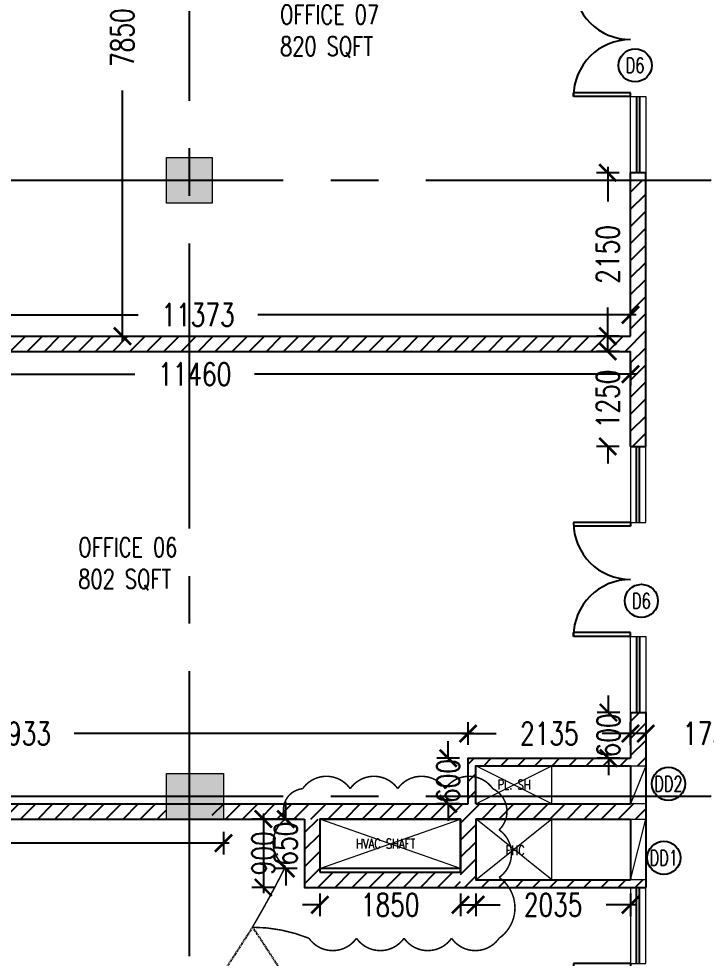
# Model space of a CAD drawing. Header units: millimetres. Extents: x -2076597 to 16308595, y -4402071 to 17875273.
# Drawn here: x -2052490 to -2043453, y -4304513 to -4292159 of the extents above; entities that cross this region are included whole.
import ezdxf
from ezdxf.enums import TextEntityAlignment as Align

# ---------------------------------------------------------------- set-up
doc = ezdxf.new("R2010")
doc.units = ezdxf.units.MM
for name, pattern in [('CENTER2', [1.125, 0.75, -0.125, 0.125, -0.125]), ('CONTINULUS', [0]), ('DASHED', [19.05, 12.7, -6.35])]:
    doc.linetypes.add(name, pattern=pattern)
for name, color, linetype, lineweight in [('A- GLAZING', 5, 'Continuous', 9), ('A- LIGHT LINE', 8, 'Continuous', 9), ('A- SHAFT', 8, 'Continuous', 9), ('A-COL HATCH', 252, 'Continuous', 9), ('S-COL HATCH', 251, 'Continuous', 9), ('S-COLS', 7, 'Continuous', 9)]:
    doc.layers.add(name, color=color, linetype=linetype, lineweight=lineweight)
for name, color, linetype in [('A-DIMS', 4, 'Continuous'), ('a-door', 1, 'Continuous'), ('A-PARAPET WALL', 4, 'Continuous'), ('A-REV CLOUD', 2, 'DASHED'), ('A-SCHED', 1, 'Continuous'), ('A-SLABS', 1, 'Continuous'), ('A-TXTROOM', 3, 'Continuous'), ('A-WALL', 2, 'Continuous'), ('A-WALL HATCH', 8, 'Continuous'), ('S-GRID', 252, 'CENTER2')]:
    doc.layers.add(name, color=color, linetype=linetype)
doc.styles.add('ROMANS', font='romans.shx', dxfattribs={"width": 0.75})
doc.dimstyles.new('DIMM-100', dxfattribs={"dimscale": 150, "dimtxt": 2, "dimasz": 1.5, "dimexe": 1, "dimexo": 0, "dimgap": 2, "dimtad": 0, "dimtoh": 1, "dimdec": 0, "dimzin": 0, "dimdsep": 46, "dimtxsty": 'ROMANS', "dimblk": 'ARCHTICK', "dimcen": 1.5, "dimdle": 0.5, "dimclrd": 8, "dimclre": 8, "dimclrt": 256, "dimazin": 0, "dimtfac": 1, "dimtdec": 0, "dimtix": 1, "dimtofl": 0, "dimtmove": 2, "dimatfit": 3, "dimldrblk": 'DOT', "dimfxl": 0, "dimtolj": 1, "dimtzin": 0, "dimarcsym": 0})
pattern_1 = [(45, (1802100.65, 14255482.13), (-112.2532015, 112.2532015), [])]

# ---------------------------------------------------------------- blocks, each defined once
blk = doc.blocks.new('shafts')
at = {"layer": 'A- SHAFT'}
for p, q in [((694137, -1002720), (695137, -1002220)), ((695137, -1002720), (694137, -1002220)), ((694137, -1003720), (695137, -1002920)), ((695137, -1003720), (694137, -1002920))]:
    blk.add_line(p, q, dxfattribs=at)
for points in [[(694137, -1002720), (695137, -1002720), (695137, -1002220), (694137, -1002220)], [(694137, -1003720), (695137, -1003720), (695137, -1002920), (694137, -1002920)]]:
    blk.add_lwpolyline(points, close=True, dxfattribs=at)
at = {"layer": 'A-TXTROOM', "char_height": 128, "width": 1088.76, "attachment_point": 1, "style": 'ROMANS'}
for s, insert in [('PL. SH', (694422, -1002404, 0)), ('FHC', (694531, -1003267, 0))]:
    blk.add_mtext(s, dxfattribs=dict(at, insert=insert))
blk = doc.blocks.new('Double-Flush - 1500 2-565315-1_ first floor')
at = {"layer": 'a-door'}
for p, q in [((-750, 850), (-699, 850)), ((-750, 100), (-750, 850)), ((-699, 100), (-699, 850)), ((699, 100), (699, 848)), ((750, 100), (750, 850)), ((-750, 100), (-699, 100)), ((750, 100), (699, 100))]:
    blk.add_line(p, q, dxfattribs=at)
for centre, start, end in [((-750, 100), 0, 90), ((750, 100), 90, 180)]:
    blk.add_arc(centre, 750, start, end, dxfattribs=at)
blk = doc.blocks.new('DOOR WITH GLAZING')
at = {"layer": 'A- GLAZING'}
for p, q in [((1171389, -1004070), (1171389, -1005070)), ((1171589, -1005070), (1171589, -1004070)), ((1171389, -1005070), (1171589, -1005070)), ((1171389, -1006570), (1171589, -1006570)), ((1171389, -1007570), (1171389, -1006570)), ((1171589, -1006570), (1171589, -1007570))]:
    blk.add_line(p, q, dxfattribs=at)
at = {"layer": 'A-PARAPET WALL'}
for p, q in [((1171469, -1005070), (1171469, -1004070)), ((1171509, -1005070), (1171509, -1004070)), ((1171469, -1006570), (1171469, -1007570)), ((1171509, -1006570), (1171509, -1007570))]:
    blk.add_line(p, q, dxfattribs=at)
at = {"layer": 'A-WALL'}
for p, q in [((1171389, -1004070), (1171589, -1004070)), ((1171389, -1007570), (1171589, -1007570))]:
    blk.add_line(p, q, dxfattribs=at)
at = {"layer": 'a-door', "rotation": 90}
blk.add_blockref('Double-Flush - 1500 2-565315-1_ first floor', (1171489, -1005820), dxfattribs=at)
blk = doc.blocks.new('2ND & 3RD FLOOR COLUMN')
at = {"layer": 'A-COL HATCH'}
blk.add_hatch(color=256, dxfattribs=at).paths.add_polyline_path([(-3747016, -18645334), (-3747616, -18645334), (-3747616, -18644734), (-3747016, -18644734)])
at = {"layer": 'S-COL HATCH'}
blk.add_hatch(color=256, dxfattribs=at).paths.add_polyline_path([(-3746866, -18653434), (-3747616, -18653434), (-3747616, -18652834), (-3746866, -18652834)])
at = {"layer": 'S-COLS'}
for points in [[(-3747016, -18645334), (-3747616, -18645334), (-3747616, -18644734), (-3747016, -18644734)], [(-3746866, -18653434), (-3747616, -18653434), (-3747616, -18652834), (-3746866, -18652834)]]:
    blk.add_lwpolyline(points, close=True, dxfattribs=at)
at = {"layer": 'S-GRID', "ltscale": 5000}
for p, q in [((-3747316, -18677738.7), (-3747316, -18616910.1)), ((-3772330.8, -18645034), (-3707051.5, -18645034)), ((-3772330.8, -18653134), (-3707051.5, -18653134))]:
    blk.add_line(p, q, dxfattribs=at)
blk = doc.blocks.new('SOP')
at = {"layer": 'A-SCHED', "color": 8}
blk.add_circle((0, 0), 218, dxfattribs=at)
at = {"layer": 'A-SCHED', "style": 'ROMANS', "width": 0.7}
blk.add_attdef('D2', text='', height=200, dxfattribs=at).set_placement((0, 0), align=Align.MIDDLE_CENTER)
blk = doc.blocks.new('_ArchTick')
at = {"color": 0, "linetype": 'ByBlock', "const_width": 0.15}
blk.add_lwpolyline([(-0.5, -0.5), (0.5, 0.5)], dxfattribs=at)
blk = doc.blocks.new('*D221')
at = {"layer": 'A-DIMS', "color": 8, "lineweight": -2, "transparency": 16777216}
for p, q in [((-2044248, -4301409), (-2044248, -4301709)), ((-2042498, -4301409), (-2042498, -4301709))]:
    blk.add_line(p, q, dxfattribs=at)
at = {"layer": 'A-DIMS', "color": 8, "linetype": 'CONTINULUS', "lineweight": -2, "transparency": 16777216}
for p, q in [((-2044248, -4301559), (-2044473, -4301559)), ((-2042498, -4301559), (-2042273, -4301559))]:
    blk.add_line(p, q, dxfattribs=at)
at = {"layer": 'Defpoints', "color": 0, "transparency": 16777216}
for p in [(-2042498, -4299908), (-2044248, -4301283), (-2044248, -4301559)]:
    blk.add_point(p, dxfattribs=at)
at = {"layer": 'A-DIMS', "color": 8, "lineweight": -2, "transparency": 16777216, "xscale": 225, "yscale": 225, "zscale": 225}
blk.add_blockref('_ArchTick', (-2044248, -4301559), dxfattribs=at)
at = {"layer": 'A-DIMS', "color": 8, "lineweight": -2, "transparency": 16777216, "xscale": 225, "yscale": 225, "zscale": 225, "rotation": 180}
blk.add_blockref('_ArchTick', (-2042498, -4301559), dxfattribs=at)
at = {"layer": 'A-DIMS', "transparency": 16777216, "insert": (-2043373, -4301559), "char_height": 300, "attachment_point": 5, "style": 'ROMANS'}
blk.add_mtext('\\A1;1750', dxfattribs=at)
blk = doc.blocks.new('_Dot')
at = {"color": 0, "linetype": 'ByBlock', "lineweight": -2}
blk.add_line((-0.5, 0), (-1, 0), dxfattribs=at)
at = {"color": 0, "linetype": 'ByBlock', "const_width": 0.5}
blk.add_lwpolyline([(-0.25, 0, 1), (0.25, 0, 1)], format="xyb", close=True, dxfattribs=at)
blk = doc.blocks.new('*D73')
at = {"layer": 'A-DIMS', "color": 8, "lineweight": -2, "transparency": 16777216}
for p, q in [((-2046483, -4303660), (-2046483, -4303960)), ((-2044448, -4303660), (-2044448, -4303960))]:
    blk.add_line(p, q, dxfattribs=at)
at = {"layer": 'A-DIMS', "color": 8, "linetype": 'CONTINULUS', "lineweight": -2, "transparency": 16777216}
for p, q in [((-2046558, -4303810), (-2046162, -4303810)), ((-2044373, -4303810), (-2044769, -4303810))]:
    blk.add_line(p, q, dxfattribs=at)
at = {"layer": 'Defpoints', "color": 0, "transparency": 16777216}
for p in [(-2046483, -4303483), (-2044448, -4303583), (-2046483, -4303810)]:
    blk.add_point(p, dxfattribs=at)
at = {"layer": 'A-DIMS', "color": 8, "lineweight": -2, "transparency": 16777216, "xscale": 225, "yscale": 225, "zscale": 225, "rotation": 180}
blk.add_blockref('_ArchTick', (-2046483, -4303810), dxfattribs=at)
at = {"layer": 'A-DIMS', "color": 8, "lineweight": -2, "transparency": 16777216, "xscale": 225, "yscale": 225, "zscale": 225}
blk.add_blockref('_ArchTick', (-2044448, -4303810), dxfattribs=at)
at = {"layer": 'A-DIMS', "transparency": 16777216, "insert": (-2045465, -4303810), "char_height": 300, "attachment_point": 5, "style": 'ROMANS'}
blk.add_mtext('\\A1;2035', dxfattribs=at)
blk = doc.blocks.new('*D224')
at = {"layer": 'A-DIMS', "color": 8, "lineweight": -2, "transparency": 16777216}
for p, q in [((-2058603, -4302851), (-2058603, -4303151)), ((-2049798, -4302851), (-2049798, -4303151))]:
    blk.add_line(p, q, dxfattribs=at)
at = {"layer": 'A-DIMS', "color": 8, "linetype": 'CONTINULUS', "lineweight": -2, "transparency": 16777216}
for p, q in [((-2058678, -4303001), (-2054897, -4303001)), ((-2049723, -4303001), (-2053504, -4303001))]:
    blk.add_line(p, q, dxfattribs=at)
at = {"layer": 'Defpoints', "color": 0, "transparency": 16777216}
for p in [(-2058603, -4302683), (-2049798, -4302683), (-2058603, -4303001)]:
    blk.add_point(p, dxfattribs=at)
at = {"layer": 'A-DIMS', "color": 8, "lineweight": -2, "transparency": 16777216, "xscale": 225, "yscale": 225, "zscale": 225, "rotation": 180}
blk.add_blockref('_ArchTick', (-2058603, -4303001), dxfattribs=at)
at = {"layer": 'A-DIMS', "color": 8, "lineweight": -2, "transparency": 16777216, "xscale": 225, "yscale": 225, "zscale": 225}
blk.add_blockref('_ArchTick', (-2049798, -4303001), dxfattribs=at)
at = {"layer": 'A-DIMS', "transparency": 16777216, "insert": (-2054201, -4303001), "char_height": 300, "attachment_point": 5, "style": 'ROMANS'}
blk.add_mtext('\\A1;8805', dxfattribs=at)
blk = doc.blocks.new('*D225')
at = {"layer": 'A-DIMS', "color": 8, "linetype": 'CONTINULUS', "lineweight": -2, "transparency": 16777216}
for p, q in [((-2046844, -4301883), (-2046844, -4301658)), ((-2046844, -4302483), (-2046844, -4302708))]:
    blk.add_line(p, q, dxfattribs=at)
at = {"layer": 'A-DIMS', "color": 8, "lineweight": -2, "transparency": 16777216}
for p, q in [((-2046694, -4301883), (-2046994, -4301883)), ((-2046694, -4302483), (-2046994, -4302483))]:
    blk.add_line(p, q, dxfattribs=at)
at = {"layer": 'Defpoints', "color": 0, "transparency": 16777216}
for p in [(-2046844, -4301883), (-2046583, -4301883), (-2046583, -4302483)]:
    blk.add_point(p, dxfattribs=at)
at = {"layer": 'A-DIMS', "color": 8, "lineweight": -2, "transparency": 16777216, "xscale": 225, "yscale": 225, "zscale": 225}
for p, rotation in [((-2046844, -4301883), 270), ((-2046844, -4302483), 90)]:
    blk.add_blockref('_ArchTick', p, dxfattribs=dict(at, rotation=rotation))
at = {"layer": 'A-DIMS', "transparency": 16777216, "insert": (-2046844, -4302183), "char_height": 300, "attachment_point": 5, "rotation": 90, "style": 'ROMANS'}
blk.add_mtext('\\A1;600', dxfattribs=at)
blk = doc.blocks.new('*D226')
at = {"layer": 'A-DIMS', "color": 8, "lineweight": -2, "transparency": 16777216}
for p, q in [((-2046583, -4301709), (-2046583, -4301409)), ((-2044448, -4301709), (-2044448, -4301409))]:
    blk.add_line(p, q, dxfattribs=at)
at = {"layer": 'A-DIMS', "color": 8, "linetype": 'CONTINULUS', "lineweight": -2, "transparency": 16777216}
for p, q in [((-2046658, -4301559), (-2046212, -4301559)), ((-2044373, -4301559), (-2044819, -4301559))]:
    blk.add_line(p, q, dxfattribs=at)
at = {"layer": 'Defpoints', "color": 0, "transparency": 16777216}
for p in [(-2044448, -4301559), (-2046583, -4301883), (-2044448, -4301883)]:
    blk.add_point(p, dxfattribs=at)
at = {"layer": 'A-DIMS', "color": 8, "lineweight": -2, "transparency": 16777216, "xscale": 225, "yscale": 225, "zscale": 225, "rotation": 180}
blk.add_blockref('_ArchTick', (-2046583, -4301559), dxfattribs=at)
at = {"layer": 'A-DIMS', "color": 8, "lineweight": -2, "transparency": 16777216, "xscale": 225, "yscale": 225, "zscale": 225}
blk.add_blockref('_ArchTick', (-2044448, -4301559), dxfattribs=at)
at = {"layer": 'A-DIMS', "transparency": 16777216, "insert": (-2045515, -4301559), "char_height": 300, "attachment_point": 5, "style": 'ROMANS'}
blk.add_mtext('\\A1;2135', dxfattribs=at)
blk = doc.blocks.new('*D227')
at = {"layer": 'A-DIMS', "color": 8, "lineweight": -2, "transparency": 16777216}
for p, q in [((-2058516, -4301709), (-2058516, -4301409)), ((-2046583, -4301709), (-2046583, -4301409))]:
    blk.add_line(p, q, dxfattribs=at)
at = {"layer": 'A-DIMS', "color": 8, "linetype": 'CONTINULUS', "lineweight": -2, "transparency": 16777216}
for p, q in [((-2058591, -4301559), (-2053337, -4301559)), ((-2046508, -4301559), (-2051762, -4301559))]:
    blk.add_line(p, q, dxfattribs=at)
at = {"layer": 'Defpoints', "color": 0, "transparency": 16777216}
for p in [(-2058516, -4301559), (-2046583, -4301883), (-2058516, -4302483)]:
    blk.add_point(p, dxfattribs=at)
at = {"layer": 'A-DIMS', "color": 8, "lineweight": -2, "transparency": 16777216, "xscale": 225, "yscale": 225, "zscale": 225, "rotation": 180}
blk.add_blockref('_ArchTick', (-2058516, -4301559), dxfattribs=at)
at = {"layer": 'A-DIMS', "color": 8, "lineweight": -2, "transparency": 16777216, "xscale": 225, "yscale": 225, "zscale": 225}
blk.add_blockref('_ArchTick', (-2046583, -4301559), dxfattribs=at)
at = {"layer": 'A-DIMS', "transparency": 16777216, "insert": (-2052549, -4301559), "char_height": 300, "attachment_point": 5, "style": 'ROMANS'}
blk.add_mtext('\\A1;11933', dxfattribs=at)
blk = doc.blocks.new('*D230')
at = {"layer": 'A-DIMS', "color": 8, "linetype": 'CONTINULUS', "lineweight": -2, "transparency": 16777216}
for p, q in [((-2044738, -4301283), (-2044738, -4301058)), ((-2044738, -4301883), (-2044738, -4302108))]:
    blk.add_line(p, q, dxfattribs=at)
at = {"layer": 'A-DIMS', "color": 8, "lineweight": -2, "transparency": 16777216}
for p, q in [((-2044588, -4301283), (-2044888, -4301283)), ((-2044588, -4301883), (-2044888, -4301883))]:
    blk.add_line(p, q, dxfattribs=at)
at = {"layer": 'Defpoints', "color": 0, "transparency": 16777216}
for p in [(-2044738, -4301283), (-2044466, -4301283), (-2044466, -4301883)]:
    blk.add_point(p, dxfattribs=at)
at = {"layer": 'A-DIMS', "color": 8, "lineweight": -2, "transparency": 16777216, "xscale": 225, "yscale": 225, "zscale": 225}
for p, rotation in [((-2044738, -4301283), 270), ((-2044738, -4301883), 90)]:
    blk.add_blockref('_ArchTick', p, dxfattribs=dict(at, rotation=rotation))
at = {"layer": 'A-DIMS', "transparency": 16777216, "insert": (-2044738, -4301583), "char_height": 300, "attachment_point": 5, "rotation": 90, "style": 'ROMANS'}
blk.add_mtext('\\A1;600', dxfattribs=at)
blk = doc.blocks.new('*D231')
at = {"layer": 'A-DIMS', "color": 8, "linetype": 'CONTINULUS', "lineweight": -2, "transparency": 16777216}
for p, q in [((-2044747, -4296533), (-2044747, -4296308)), ((-2044747, -4297783), (-2044747, -4298008))]:
    blk.add_line(p, q, dxfattribs=at)
at = {"layer": 'A-DIMS', "color": 8, "lineweight": -2, "transparency": 16777216}
for p, q in [((-2044597, -4296533), (-2044897, -4296533)), ((-2044597, -4297783), (-2044897, -4297783))]:
    blk.add_line(p, q, dxfattribs=at)
at = {"layer": 'Defpoints', "color": 0, "transparency": 16777216}
for p in [(-2044448, -4296533), (-2044747, -4297783), (-2044448, -4297783)]:
    blk.add_point(p, dxfattribs=at)
at = {"layer": 'A-DIMS', "color": 8, "lineweight": -2, "transparency": 16777216, "xscale": 225, "yscale": 225, "zscale": 225}
for p, rotation in [((-2044747, -4296533), 270), ((-2044747, -4297783), 90)]:
    blk.add_blockref('_ArchTick', p, dxfattribs=dict(at, rotation=rotation))
at = {"layer": 'A-DIMS', "transparency": 16777216, "insert": (-2044747, -4297158), "char_height": 300, "attachment_point": 5, "rotation": 90, "style": 'ROMANS'}
blk.add_mtext('\\A1;1250', dxfattribs=at)
blk = doc.blocks.new('*D232')
at = {"layer": 'A-DIMS', "color": 8, "lineweight": -2, "transparency": 16777216}
for p, q in [((-2055908, -4296683), (-2055908, -4296983)), ((-2044448, -4296683), (-2044448, -4296983))]:
    blk.add_line(p, q, dxfattribs=at)
at = {"layer": 'A-DIMS', "color": 8, "linetype": 'CONTINULUS', "lineweight": -2, "transparency": 16777216}
for p, q in [((-2055983, -4296833), (-2050966, -4296833)), ((-2044373, -4296833), (-2049391, -4296833))]:
    blk.add_line(p, q, dxfattribs=at)
at = {"layer": 'Defpoints', "color": 0, "transparency": 16777216}
for p in [(-2055908, -4296533), (-2044448, -4296533), (-2044448, -4296833)]:
    blk.add_point(p, dxfattribs=at)
at = {"layer": 'A-DIMS', "color": 8, "lineweight": -2, "transparency": 16777216, "xscale": 225, "yscale": 225, "zscale": 225, "rotation": 180}
blk.add_blockref('_ArchTick', (-2055908, -4296833), dxfattribs=at)
at = {"layer": 'A-DIMS', "color": 8, "lineweight": -2, "transparency": 16777216, "xscale": 225, "yscale": 225, "zscale": 225}
blk.add_blockref('_ArchTick', (-2044448, -4296833), dxfattribs=at)
at = {"layer": 'A-DIMS', "transparency": 16777216, "insert": (-2050178, -4296833), "char_height": 300, "attachment_point": 5, "style": 'ROMANS'}
blk.add_mtext('\\A1;11460', dxfattribs=at)
blk = doc.blocks.new('*D241')
at = {"layer": 'A-DIMS', "color": 8, "lineweight": -2, "transparency": 16777216}
for p, q in [((-2044597, -4294183), (-2044897, -4294183)), ((-2044597, -4296333), (-2044897, -4296333))]:
    blk.add_line(p, q, dxfattribs=at)
at = {"layer": 'A-DIMS', "color": 8, "linetype": 'CONTINULUS', "lineweight": -2, "transparency": 16777216}
for p, q in [((-2044747, -4294108), (-2044747, -4294561)), ((-2044747, -4296408), (-2044747, -4295954))]:
    blk.add_line(p, q, dxfattribs=at)
at = {"layer": 'Defpoints', "color": 0, "transparency": 16777216}
for p in [(-2044747, -4294183), (-2044448, -4294183), (-2044448, -4296333)]:
    blk.add_point(p, dxfattribs=at)
at = {"layer": 'A-DIMS', "color": 8, "lineweight": -2, "transparency": 16777216, "xscale": 225, "yscale": 225, "zscale": 225}
for p, rotation in [((-2044747, -4294183), 89.99888898904507), ((-2044747, -4296333), 269.998888989045)]:
    blk.add_blockref('_ArchTick', p, dxfattribs=dict(at, rotation=rotation))
at = {"layer": 'A-DIMS', "transparency": 16777216, "insert": (-2044747, -4295258), "char_height": 300, "attachment_point": 5, "rotation": 89.9989, "style": 'ROMANS'}
blk.add_mtext('\\A1;2150', dxfattribs=at)
blk = doc.blocks.new('*D242')
at = {"layer": 'A-DIMS', "color": 8, "lineweight": -2, "transparency": 16777216}
for p, q in [((-2055821, -4296202), (-2055821, -4295902)), ((-2044448, -4296202), (-2044448, -4295902))]:
    blk.add_line(p, q, dxfattribs=at)
at = {"layer": 'A-DIMS', "color": 8, "linetype": 'CONTINULUS', "lineweight": -2, "transparency": 16777216}
for p, q in [((-2055896, -4296052), (-2050922, -4296052)), ((-2044373, -4296052), (-2049347, -4296052))]:
    blk.add_line(p, q, dxfattribs=at)
at = {"layer": 'Defpoints', "color": 0, "transparency": 16777216}
for p in [(-2044448, -4296052), (-2055821, -4296333), (-2044448, -4296333)]:
    blk.add_point(p, dxfattribs=at)
at = {"layer": 'A-DIMS', "color": 8, "lineweight": -2, "transparency": 16777216, "xscale": 225, "yscale": 225, "zscale": 225, "rotation": 180}
blk.add_blockref('_ArchTick', (-2055821, -4296052), dxfattribs=at)
at = {"layer": 'A-DIMS', "color": 8, "lineweight": -2, "transparency": 16777216, "xscale": 225, "yscale": 225, "zscale": 225}
blk.add_blockref('_ArchTick', (-2044448, -4296052), dxfattribs=at)
at = {"layer": 'A-DIMS', "transparency": 16777216, "insert": (-2050134, -4296052), "char_height": 300, "attachment_point": 5, "style": 'ROMANS'}
blk.add_mtext('\\A1;11373', dxfattribs=at)
blk = doc.blocks.new('*D244')
at = {"layer": 'A-DIMS', "color": 8, "lineweight": -2, "transparency": 16777216}
for p, q in [((-2051278, -4288483), (-2050978, -4288483)), ((-2051278, -4296333), (-2050978, -4296333))]:
    blk.add_line(p, q, dxfattribs=at)
at = {"layer": 'A-DIMS', "color": 8, "linetype": 'CONTINULUS', "lineweight": -2, "transparency": 16777216}
for p, q in [((-2051128, -4288408), (-2051128, -4291711)), ((-2051128, -4296408), (-2051128, -4293104))]:
    blk.add_line(p, q, dxfattribs=at)
at = {"layer": 'Defpoints', "color": 0, "transparency": 16777216}
for p in [(-2052381, -4288483), (-2052381, -4296333), (-2051128, -4296333)]:
    blk.add_point(p, dxfattribs=at)
at = {"layer": 'A-DIMS', "color": 8, "lineweight": -2, "transparency": 16777216, "xscale": 225, "yscale": 225, "zscale": 225}
for p, rotation in [((-2051128, -4288483), 90), ((-2051128, -4296333), 270)]:
    blk.add_blockref('_ArchTick', p, dxfattribs=dict(at, rotation=rotation))
at = {"layer": 'A-DIMS', "transparency": 16777216, "insert": (-2051128, -4292408), "char_height": 300, "attachment_point": 5, "rotation": 90, "style": 'ROMANS'}
blk.add_mtext('\\A1;7850', dxfattribs=at)
blk = doc.blocks.new('*D383')
at = {"layer": 'A-DIMS', "color": 8, "lineweight": -2, "transparency": 16777216}
for p, q in [((-2048533, -4303660), (-2048533, -4303960)), ((-2046683, -4303660), (-2046683, -4303960)), ((-2048533, -4303810), (-2048758, -4303810)), ((-2046683, -4303810), (-2046458, -4303810))]:
    blk.add_line(p, q, dxfattribs=at)
at = {"layer": 'Defpoints', "color": 0, "transparency": 16777216}
for p in [(-2048533, -4303383), (-2046683, -4303383), (-2048533, -4303810)]:
    blk.add_point(p, dxfattribs=at)
at = {"layer": 'A-DIMS', "color": 8, "lineweight": -2, "transparency": 16777216, "xscale": 225, "yscale": 225, "zscale": 225}
blk.add_blockref('_ArchTick', (-2048533, -4303810), dxfattribs=at)
at = {"layer": 'A-DIMS', "color": 8, "lineweight": -2, "transparency": 16777216, "xscale": 225, "yscale": 225, "zscale": 225, "rotation": 180}
blk.add_blockref('_ArchTick', (-2046683, -4303810), dxfattribs=at)
at = {"layer": 'A-DIMS', "transparency": 16777216, "insert": (-2047608, -4303810), "char_height": 300, "attachment_point": 5, "style": 'ROMANS'}
blk.add_mtext('\\A1;1850', dxfattribs=at)
blk = doc.blocks.new('*D384')
at = {"layer": 'A-DIMS', "color": 8, "lineweight": -2, "transparency": 16777216}
for p, q in [((-2048979, -4302683), (-2048979, -4302458)), ((-2048829, -4302683), (-2049129, -4302683)), ((-2048829, -4303333), (-2049129, -4303333)), ((-2048979, -4303333), (-2048979, -4303558))]:
    blk.add_line(p, q, dxfattribs=at)
at = {"layer": 'Defpoints', "color": 0, "transparency": 16777216}
for p in [(-2048979, -4302683), (-2048533, -4302683), (-2048533, -4303333)]:
    blk.add_point(p, dxfattribs=at)
at = {"layer": 'A-DIMS', "color": 8, "lineweight": -2, "transparency": 16777216, "xscale": 225, "yscale": 225, "zscale": 225}
for p, rotation in [((-2048979, -4302683), 270), ((-2048979, -4303333), 90)]:
    blk.add_blockref('_ArchTick', p, dxfattribs=dict(at, rotation=rotation))
at = {"layer": 'A-DIMS', "transparency": 16777216, "insert": (-2048979, -4303008), "char_height": 300, "attachment_point": 5, "rotation": 90, "style": 'ROMANS'}
blk.add_mtext('\\A1;650', dxfattribs=at)
blk = doc.blocks.new('*D385')
at = {"layer": 'A-DIMS', "color": 8, "lineweight": -2, "transparency": 16777216}
for p, q in [((-2049125, -4302683), (-2049425, -4302683)), ((-2049275, -4302608), (-2049275, -4303658)), ((-2049125, -4303583), (-2049425, -4303583))]:
    blk.add_line(p, q, dxfattribs=at)
at = {"layer": 'Defpoints', "color": 0, "transparency": 16777216}
for p in [(-2048733, -4302683), (-2049275, -4303583), (-2048733, -4303583)]:
    blk.add_point(p, dxfattribs=at)
at = {"layer": 'A-DIMS', "color": 8, "lineweight": -2, "transparency": 16777216, "xscale": 225, "yscale": 225, "zscale": 225}
for p, rotation in [((-2049275, -4302683), 90), ((-2049275, -4303583), 270)]:
    blk.add_blockref('_ArchTick', p, dxfattribs=dict(at, rotation=rotation))
at = {"layer": 'A-DIMS', "transparency": 16777216, "insert": (-2049275, -4303133), "char_height": 300, "attachment_point": 5, "rotation": 90, "style": 'ROMANS'}
blk.add_mtext('\\A1;900', dxfattribs=at)

msp = doc.modelspace()

# ---------------------------------------------------------------- hatches: boundary and pattern name
at = {"layer": 'A-WALL HATCH'}
h = msp.add_hatch(dxfattribs=at)
h.set_pattern_fill('ANSI31', color=256, scale=50)
h.set_pattern_definition(pattern_1)
h.paths.add_polyline_path([(-2047884.4, -4278222.4), (-2048067.5, -4278142.1), (-2049081, -4280454.8), (-2048897.8, -4280535.1)])
h.paths.add_polyline_path([(-2051770.9, -4299736.9), (-2050206.7, -4299736.9), (-2050206.7, -4298920.5), (-2051770.9, -4298920.5)], flags=9)
h.paths.add_polyline_path([(-2052744.2, -4305773.8), (-2051179.9, -4305773.8), (-2051179.9, -4304957.4), (-2052744.2, -4304957.4)], flags=9)
h.paths.add_polyline_path([(-2054655.4, -4313640.7), (-2053082.2, -4313640.7), (-2053082.2, -4312824.3), (-2054655.4, -4312824.3)], flags=9)
h = msp.add_hatch(dxfattribs=at)
h.set_pattern_fill('ANSI31', color=256, scale=50)
h.set_pattern_definition(pattern_1)
h.paths.add_polyline_path([(-2050247.9, -4296332.5), (-2055820.6, -4296332.5), (-2055908.2, -4296532.5), (-2050247.9, -4296532.5)])
h.paths.add_polyline_path([(-2044247.9, -4294282.5), (-2044447.9, -4294282.5), (-2044447.9, -4296332.5), (-2050247.9, -4296332.5), (-2050247.9, -4296532.5), (-2044447.9, -4296532.5), (-2044447.9, -4297782.5), (-2044247.9, -4297782.5)])
h.paths.add_polyline_path([(-2044447.9, -4302682.5), (-2044447.9, -4303482.5), (-2046483.1, -4303482.5), (-2046483.1, -4302682.5), (-2045483.1, -4302682.5)], flags=17)
h.paths.add_polyline_path([(-2050547.9, -4302482.5), (-2058048.1, -4302482.5), (-2058048.1, -4302682.5), (-2050547.9, -4302682.5)])
h.paths.add_polyline_path([(-2058048.1, -4302482.5), (-2058515.6, -4302482.5), (-2058603.3, -4302682.5), (-2058048.1, -4302682.5)])
h.paths.add_polyline_path([(-2058048.1, -4301415.6), (-2058048.1, -4300917.3), (-2058690.2, -4302382.5), (-2058471.8, -4302382.5)])
h.paths.add_polyline_path([(-2057757.2, -4300751.8), (-2057940.4, -4300671.5), (-2058048.1, -4300917.3), (-2058048.1, -4301415.6)])
h.paths.add_polyline_path([(-2058471.8, -4302382.5), (-2058690.2, -4302382.5), (-2059083.1, -4303279.1), (-2059083.1, -4303282.3), (-2059083, -4303282.3), (-2059083.1, -4303532.3), (-2058975.7, -4303532.3)])
h.paths.add_polyline_path([(-2058883.1, -4303321), (-2058975.7, -4303532.3), (-2058883.1, -4303532.3)], flags=17)
h.paths.add_polyline_path([(-2046483.1, -4302382.5), (-2046483.1, -4301882.5), (-2046583.1, -4301882.5), (-2046583.1, -4302382.5)])
h.paths.add_polyline_path([(-2044447.9, -4301982.5), (-2044247.9, -4301982.5), (-2044247.9, -4301282.5), (-2044447.9, -4301282.5), (-2044447.9, -4301882.5), (-2046483.1, -4301882.5), (-2046483.1, -4301982.5), (-2044447.9, -4301982.5)])
h.paths.add_polyline_path([(-2044447.9, -4302482.5), (-2044447.9, -4302482.5), (-2046483.1, -4302482.5), (-2046483.1, -4302382.5), (-2046583.1, -4302382.5), (-2046583.1, -4302482.5), (-2049947.9, -4302482.5), (-2049947.9, -4302682.5), (-2046683.1, -4302682.5), (-2046683.1, -4303582.5), (-2044447.9, -4303582.5), (-2044447.9, -4303582.5), (-2044247.9, -4303582.5), (-2044247.9, -4303482.5), (-2044447.9, -4303482.5), (-2044447.9, -4302682.5), (-2044247.9, -4302682.5), (-2044247.9, -4302482.5)])
h = msp.add_hatch(dxfattribs=at)
h.set_pattern_fill('ANSI31', color=256, scale=50)
h.set_pattern_definition([(45, (1802100.65, 14176810.13), (-112.2532015, 112.2532015), [])])
h.paths.add_polyline_path([(-2048533.1, -4303382.5), (-2046683.1, -4303382.5), (-2046683.1, -4302682.5), (-2048533.1, -4302682.5)], flags=16)
h.paths.add_polyline_path([(-2048733.1, -4303582.5), (-2046683.1, -4303582.5), (-2046683.1, -4302682.5), (-2048733.1, -4302682.5)])
h = msp.add_hatch(dxfattribs=at)
h.set_pattern_fill('ANSI31', color=256, scale=50)
h.set_pattern_definition(pattern_1)
h.paths.add_polyline_path([(-2058883.1, -4304132.3), (-2059083.1, -4304132.3), (-2059083.1, -4305505), (-2058883.1, -4305505)])
h.paths.add_polyline_path([(-2050247.9, -4307982.5), (-2058048.1, -4307982.5), (-2058048.1, -4308182.5), (-2050247.9, -4308182.5)])
h.paths.add_polyline_path([(-2058048.1, -4307982.5), (-2058683.1, -4307982.5), (-2058683.1, -4308182.5), (-2058048.1, -4308182.5)])
h.paths.add_polyline_path([(-2044247.9, -4307082.5), (-2044447.9, -4307082.5), (-2044447.9, -4307982.5), (-2050247.9, -4307982.5), (-2050247.9, -4308182.5), (-2044247.9, -4308182.5)])
h.paths.add_polyline_path([(-2058883.1, -4309105), (-2059083.1, -4309105), (-2059083.1, -4310227.6), (-2059083, -4310227.6), (-2059083.1, -4310477.6), (-2059083.1, -4310482.5), (-2058883.1, -4310482.5)])
h.paths.add_polyline_path([(-2058883.1, -4311082.5), (-2059083.1, -4311082.5), (-2059083.1, -4312636.2, 0.0042025), (-2059124, -4312665.7), (-2059005.3, -4312826.7, -0.0132928), (-2058883.1, -4312741.7)])
h.paths.add_polyline_path([(-2059663.9, -4313511.1), (-2059829.5, -4313399.1, 0.0262101), (-2059992, -4313668.1), (-2059815.6, -4313762.4, -0.0262263)])
h.paths.add_polyline_path([(-2060132.8, -4315356.7), (-2060331.8, -4315376.3, 0.0129903), (-2060312.5, -4315531), (-2060114.7, -4315501.1, -0.0129925)])
h.paths.add_polyline_path([(-2057620.7, -4317868.8, -0.0388147), (-2058048.1, -4317792.9), (-2058048.1, -4317999, 0.0345029), (-2057640.3, -4318067.8)])
h.paths.add_polyline_path([(-2058048.1, -4317792.9, -0.0594495), (-2058666.2, -4317551.7), (-2058760.4, -4317728.1, 0.0637718), (-2058048.1, -4317999)])

# ---------------------------------------------------------------- linework, layer by layer
at = {"layer": 'A- GLAZING'}
for p, q in [((-2044247.9, -4301982.5), (-2044447.9, -4302482.5)), ((-2044447.9, -4303482.5), (-2044247.9, -4302682.5))]:
    msp.add_line(p, q, dxfattribs=at)
for points in [[(-2044247.9, -4302482.5), (-2044447.9, -4302482.5), (-2044447.9, -4301982.5), (-2044247.9, -4301982.5)], [(-2044447.9, -4302682.5), (-2044247.9, -4302682.5), (-2044247.9, -4303482.5), (-2044447.9, -4303482.5)]]:
    msp.add_lwpolyline(points, close=True, dxfattribs=at)
at = {"layer": 'A- SHAFT'}
for p, q in [((-2048533.1, -4303332.5), (-2046683.1, -4302682.5)), ((-2046683.1, -4303332.5), (-2048533.1, -4302682.5))]:
    msp.add_line(p, q, dxfattribs=at)
at = {"layer": 'A-REV CLOUD', "const_width": 20}
msp.add_lwpolyline([(-2046175.3, -4304250.4, -0.5205671), (-2046800.3, -4304250.4, -0.5205671), (-2047425.3, -4304250.4, -0.5205671), (-2048050.3, -4304250.4, -0.5205671), (-2048675.3, -4304250.4, 0.0947611), (-2049418.3, -4304105.4, 0.0160499), (-2048983.3, -4303308.4, -0.5205671), (-2048983.3, -4302683.4, -0.5205671), (-2048758.3, -4302283.4, -0.5205671), (-2048133.3, -4302283.4, -0.5205671), (-2047508.3, -4302283.4, -0.5205671), (-2046883.3, -4302283.4, -0.5205671), (-2046258.3, -4302283.4, -0.5205671), (-2046175.3, -4302825.4, -0.5205671), (-2046175.3, -4303450.4, -0.5205671)], format="xyb", close=True, dxfattribs=at)
at = {"layer": 'A-REV CLOUD'}
msp.add_lwpolyline([(-2050064.7, -4305105.4), (-2049414.7, -4304105.4), (-2048764.7, -4305105.4)], close=True, dxfattribs=at)
at = {"layer": 'A-SLABS'}
msp.add_line((-2046683.1, -4303332.5), (-2048533.1, -4303332.5), dxfattribs=at)
at = {"layer": 'A-WALL'}
for p, q in [((-2044447.9, -4296332.5), (-2044447.9, -4294182.5)), ((-2044247.9, -4297782.5), (-2044247.9, -4294182.5)), ((-2055820.6, -4296332.5), (-2044447.9, -4296332.5)), ((-2055908.2, -4296532.5), (-2044447.9, -4296532.5)), ((-2044447.9, -4297782.5), (-2044447.9, -4296532.5)), ((-2044447.9, -4301282.5), (-2044447.9, -4301882.5)), ((-2044247.9, -4301282.5), (-2044247.9, -4303582.5)), ((-2044447.9, -4301982.5), (-2044447.9, -4302482.5)), ((-2058515.6, -4302482.5), (-2046583.1, -4302482.5)), ((-2046483.1, -4302482.5), (-2044447.9, -4302482.5)), ((-2058603.3, -4302682.5), (-2048733.1, -4302682.5)), ((-2048533.1, -4302682.5), (-2046683.1, -4302682.5)), ((-2046483.1, -4302682.5), (-2044447.9, -4302682.5)), ((-2044447.9, -4302682.5), (-2044447.9, -4303482.5))]:
    msp.add_line(p, q, dxfattribs=at)
for points in [[(-2046583.1, -4302482.5), (-2046583.1, -4301882.5), (-2045483.1, -4301882.5), (-2044447.9, -4301882.5)], [(-2046483.1, -4302482.5), (-2046483.1, -4301982.5), (-2045483.1, -4301982.5), (-2044447.9, -4301982.5)], [(-2048733.1, -4302682.5), (-2048733.1, -4303582.5), (-2046683.1, -4303582.5)], [(-2046683.1, -4302682.5), (-2046683.1, -4303382.5)], [(-2046483.1, -4302682.5), (-2046483.1, -4303482.5), (-2044447.9, -4303482.5)], [(-2046683.1, -4303582.5), (-2044447.9, -4303582.5)]]:
    msp.add_lwpolyline(points, dxfattribs=at)
msp.add_lwpolyline([(-2048533.1, -4303382.5), (-2046683.1, -4303382.5), (-2046683.1, -4302682.5), (-2048533.1, -4302682.5)], close=True, dxfattribs=at)

# ---------------------------------------------------------------- block references
at = {"layer": 'A- LIGHT LINE'}
for name, p in [('2ND & 3RD FLOOR COLUMN', (1697068.2, 14350751.5)), ('shafts', (-2740619.6, -3299762.2))]:
    msp.add_blockref(name, p, dxfattribs=at)
at = {"layer": 'A-SCHED'}
for p, values in [((-2044387.5, -4292772), {'D2': 'D6'}), ((-2044304.7, -4299814.3), {'D2': 'D6'}), ((-2043949.3, -4302219.7), {'D2': 'DD2'}), ((-2044010.2, -4303193.8), {'D2': 'DD1'})]:
    msp.add_blockref('SOP', p, dxfattribs=at).add_auto_attribs(values)
at = {"layer": 'A-WALL'}
for p in [(-3215836.5, -3286612.2), (-3215836.5, -3293712.2), (-3215836.5, -3299512.2)]:
    msp.add_blockref('DOOR WITH GLAZING', p, dxfattribs=at)

# ---------------------------------------------------------------- texts
at = {"layer": 'A-TXTROOM', "attachment_point": 1, "style": 'ROMANS'}
for s, insert, char_height, width in [('OFFICE 07\\P820 SQFT', (-2049055.9, -4291978.1, 0), 250.28, 3684.893), ('OFFICE 06\\P802 SQFT', (-2051708.4, -4298983.1, 0), 250.28, 3684.893), ('HVAC SHAFT', (-2048056.3, -4302941.9), 128, 1088.756)]:
    msp.add_mtext(s, dxfattribs=dict(at, insert=insert, char_height=char_height, width=width))

# ---------------------------------------------------------------- dimensions: what is measured, and where the dimension line sits
at = {"layer": 'A-DIMS'}
for p1, p2, distance, picture, middle in [((-2052380.6, -4288482.5), (-2052380.6, -4296332.5), 1252.9, '*D244', (-2051127.6, -4292407.5)), ((-2044447.9, -4296332.5), (-2044447.8, -4294182.5), 299.3, '*D241', (-2044747.2, -4295257.5)), ((-2055820.6, -4296332.5), (-2044447.9, -4296332.5), 280.2, '*D242', (-2050134.2, -4296052.3))]:
    dim = msp.add_aligned_dim(p1=p1, p2=p2, distance=distance, dimstyle='DIMM-100', override={"dimfxlon": 1}, dxfattribs=at)
    dim.commit()
    dim.dimension.update_dxf_attribs({"geometry": picture, "text_midpoint": middle})
for base, p1, p2, picture, middle in [((-2044747.2, -4297782.5), (-2044447.9, -4296532.5), (-2044447.9, -4297782.5), '*D231', (-2044747.2, -4297157.5)), ((-2044738, -4301282.5), (-2044466.2, -4301882.5), (-2044466.2, -4301282.5), '*D230', (-2044738, -4301582.5)), ((-2046843.9, -4301882.5), (-2046583.1, -4302482.5), (-2046583.1, -4301882.5), '*D225', (-2046843.9, -4302182.5)), ((-2048978.8, -4302682.5), (-2048533.1, -4303332.5), (-2048533.1, -4302682.5), '*D384', (-2048978.8, -4303007.5))]:
    dim = msp.add_linear_dim(base=base, p1=p1, p2=p2, angle=90, dimstyle='DIMM-100', override={"dimfxlon": 1}, dxfattribs=at)
    dim.commit()
    dim.dimension.update_dxf_attribs({"geometry": picture, "text_midpoint": middle})
for base, p1, p2, picture, middle in [((-2044447.9, -4296832.8), (-2055908.2, -4296532.5), (-2044447.9, -4296532.5), '*D232', (-2050178.1, -4296832.8)), ((-2044247.9, -4301558.6), (-2042497.9, -4299907.5), (-2044247.9, -4301282.5), '*D221', (-2043372.9, -4301558.6)), ((-2058515.631, -4301558.6409), (-2046583.0805, -4301882.5321), (-2058515.631, -4302482.5321), '*D227', (-2052549.3557, -4301558.6409)), ((-2044447.9, -4301558.6), (-2046583.1, -4301882.5), (-2044447.9, -4301882.5), '*D226', (-2045515.5, -4301558.6)), ((-2058603.3, -4303000.9), (-2049797.9, -4302682.5), (-2058603.3, -4302682.5), '*D224', (-2054200.6, -4303000.9)), ((-2048533.1, -4303810.3), (-2046683.1, -4303382.5), (-2048533.1, -4303382.5), '*D383', (-2047608.1, -4303810.3)), ((-2046483.1, -4303810.3), (-2044447.9, -4303582.5), (-2046483.1, -4303482.5), '*D73', (-2045465.5, -4303810.3))]:
    dim = msp.add_linear_dim(base=base, p1=p1, p2=p2, dimstyle='DIMM-100', override={"dimfxlon": 1}, dxfattribs=at)
    dim.commit()
    dim.dimension.update_dxf_attribs({"geometry": picture, "text_midpoint": middle})
dim = msp.add_linear_dim(base=(-2049274.8, -4303582.5), p1=(-2048733.1, -4302682.5), p2=(-2048733.1, -4303582.5), angle=90, dimstyle='DIMM-100', override={"dimfxlon": 1}, dxfattribs=at)
dim.commit()
dim.dimension.update_dxf_attribs({"geometry": '*D385', "text_midpoint": (-2049274.8, -4303132.5), "dimtype": 128})

doc.saveas('drawing.dxf')
